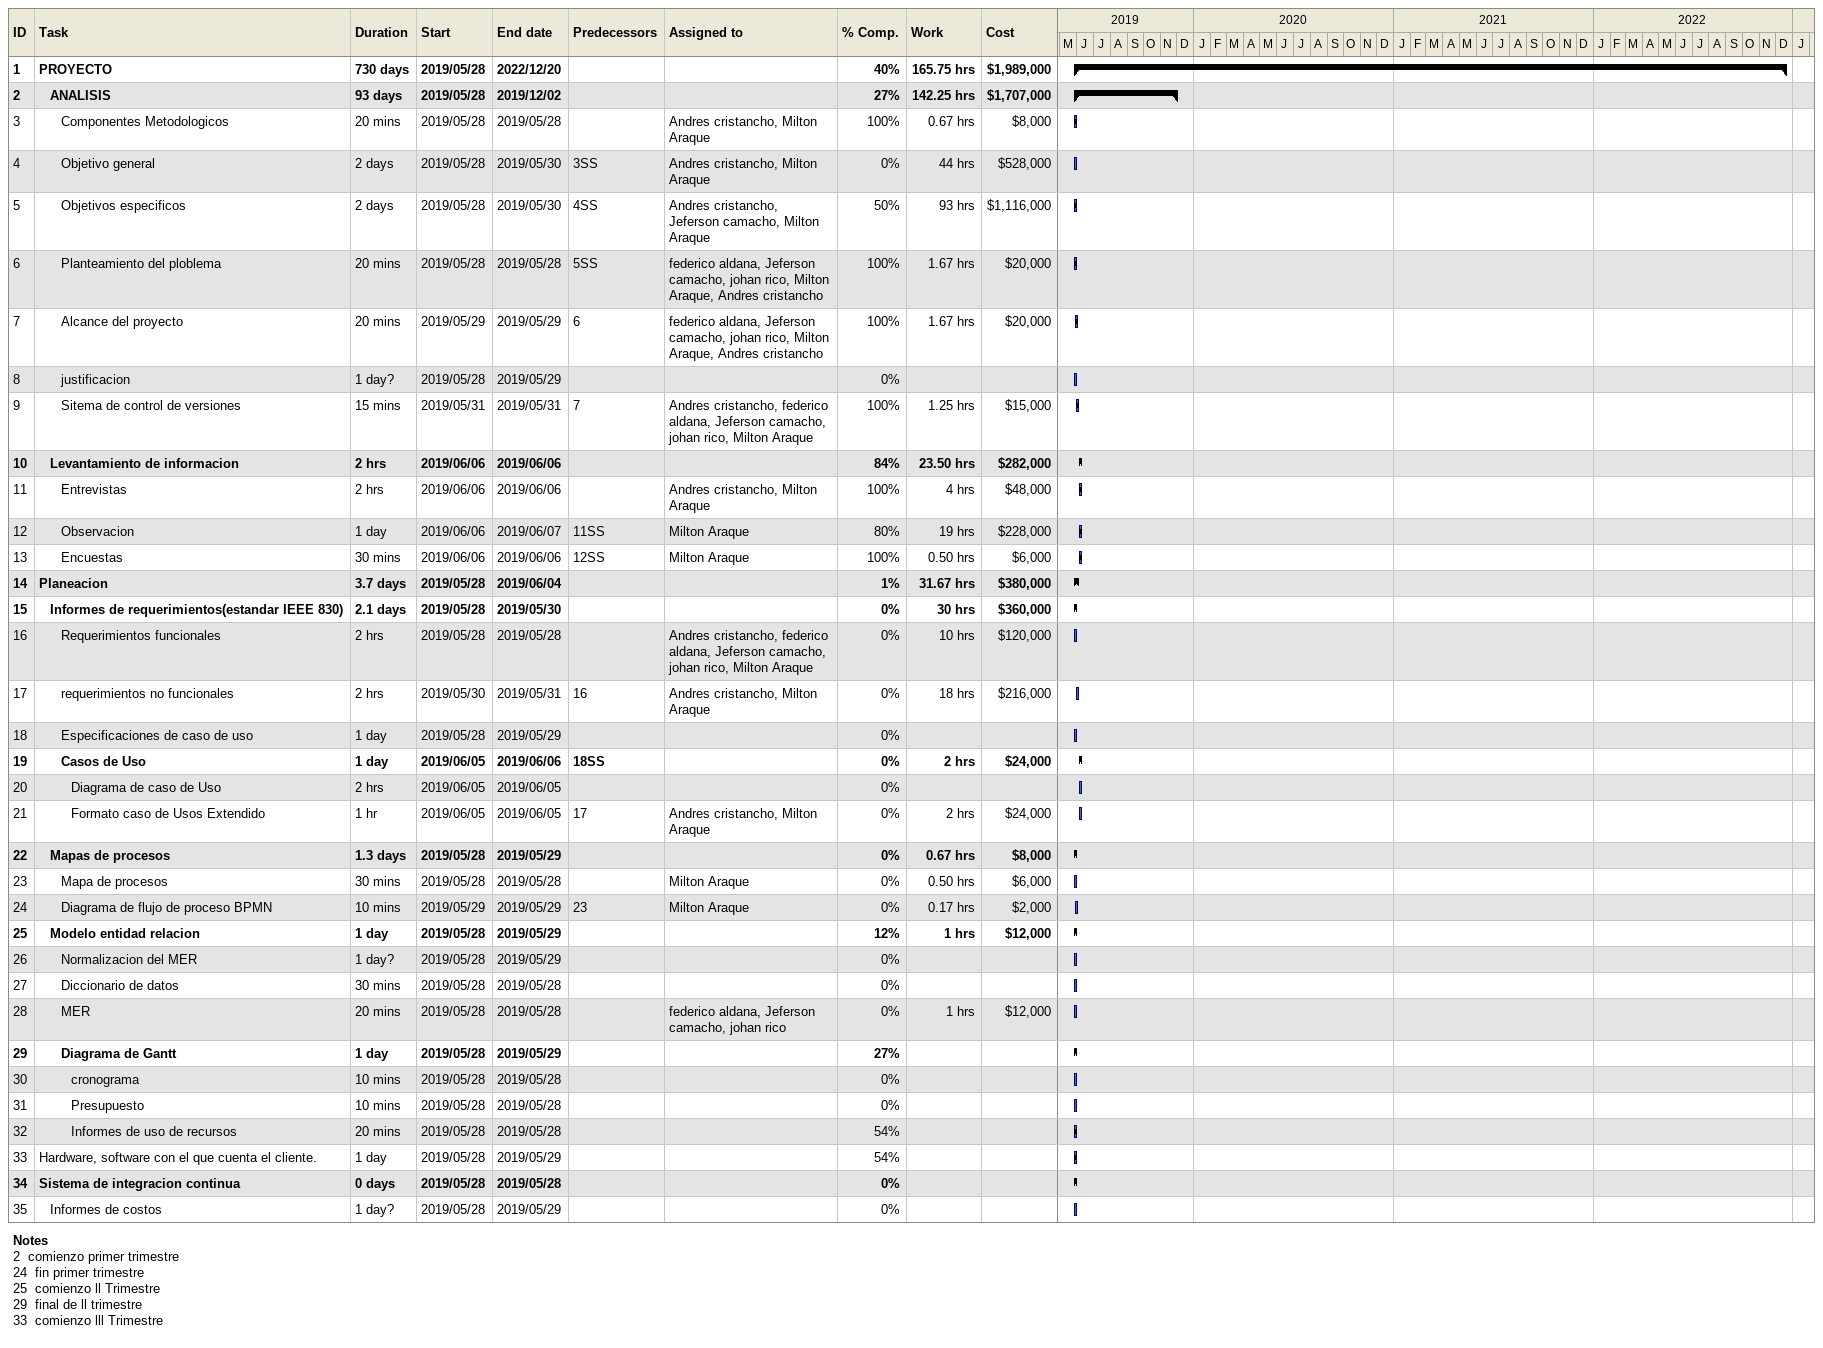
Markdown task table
| ID | Level | Task | Duration | Start | Finish | Predecessors | Resources | % complete | Work (h) | Cost ($) |
|---|---|---|---|---|---|---|---|---|---|---|
| 1 | 1 | **PROYECTO** | 730d | 2019-05-28 | 2022-12-20 |  |  | 40 | 165.75 | 1989000 |
| 2 | 2 | **ANALISIS** | 93d | 2019-05-28 | 2019-12-02 |  |  | 27 | 142.25 | 1707000 |
| 3 | 3 | Componentes Metodologicos | 20min | 2019-05-28 | 2019-05-28 |  | Andres cristancho, Milton Araque | 100 | 0.67 | 8000 |
| 4 | 3 | Objetivo general | 2d | 2019-05-28 | 2019-05-30 | 3SS | Andres cristancho, Milton Araque | 0 | 44 | 528000 |
| 5 | 3 | Objetivos especificos | 2d | 2019-05-28 | 2019-05-30 | 4SS | Andres cristancho, Jeferson camacho, Milton Araque | 50 | 93 | 1116000 |
| 6 | 3 | Planteamiento del ploblema | 20min | 2019-05-28 | 2019-05-28 | 5SS | federico aldana, Jeferson camacho, johan rico, Milton Araque, Andres cristancho | 100 | 1.67 | 20000 |
| 7 | 3 | Alcance del proyecto | 20min | 2019-05-29 | 2019-05-29 | 6 | federico aldana, Jeferson camacho, johan rico, Milton Araque, Andres cristancho | 100 | 1.67 | 20000 |
| 8 | 3 | justificacion | 1d? | 2019-05-28 | 2019-05-29 |  |  | 0 |  |  |
| 9 | 3 | Sitema de control de versiones | 15min | 2019-05-31 | 2019-05-31 | 7 | Andres cristancho, federico aldana, Jeferson camacho, johan rico, Milton Araque | 100 | 1.25 | 15000 |
| 10 | 2 | **Levantamiento de informacion** | 2h | 2019-06-06 | 2019-06-06 |  |  | 84 | 23.50 | 282000 |
| 11 | 3 | Entrevistas | 2h | 2019-06-06 | 2019-06-06 |  | Andres cristancho, Milton Araque | 100 | 4 | 48000 |
| 12 | 3 | Observacion | 1d | 2019-06-06 | 2019-06-07 | 11SS | Milton Araque | 80 | 19 | 228000 |
| 13 | 3 | Encuestas | 30min | 2019-06-06 | 2019-06-06 | 12SS | Milton Araque | 100 | 0.50 | 6000 |
| 14 | 1 | **Planeacion** | 3.7d | 2019-05-28 | 2019-06-04 |  |  | 1 | 31.67 | 380000 |
| 15 | 2 | **Informes de requerimientos(estandar IEEE 830)** | 2.1d | 2019-05-28 | 2019-05-30 |  |  | 0 | 30 | 360000 |
| 16 | 3 | Requerimientos funcionales | 2h | 2019-05-28 | 2019-05-28 |  | Andres cristancho, federico aldana, Jeferson camacho, johan rico, Milton Araque | 0 | 10 | 120000 |
| 17 | 3 | requerimientos no funcionales | 2h | 2019-05-30 | 2019-05-31 | 16 | Andres cristancho, Milton Araque | 0 | 18 | 216000 |
| 18 | 3 | Especificaciones de caso de uso | 1d | 2019-05-28 | 2019-05-29 |  |  | 0 |  |  |
| 19 | 3 | **Casos de Uso** | 1d | 2019-06-05 | 2019-06-06 | 18SS |  | 0 | 2 | 24000 |
| 20 | 4 | Diagrama de caso de Uso | 2h | 2019-06-05 | 2019-06-05 |  |  | 0 |  |  |
| 21 | 4 | Formato caso de Usos Extendido | 1h | 2019-06-05 | 2019-06-05 | 17 | Andres cristancho, Milton Araque | 0 | 2 | 24000 |
| 22 | 2 | **Mapas de procesos** | 1.3d | 2019-05-28 | 2019-05-29 |  |  | 0 | 0.67 | 8000 |
| 23 | 3 | Mapa de procesos | 30min | 2019-05-28 | 2019-05-28 |  | Milton Araque | 0 | 0.50 | 6000 |
| 24 | 3 | Diagrama de flujo de proceso BPMN | 10min | 2019-05-29 | 2019-05-29 | 23 | Milton Araque | 0 | 0.17 | 2000 |
| 25 | 2 | **Modelo entidad relacion** | 1d | 2019-05-28 | 2019-05-29 |  |  | 12 | 1 | 12000 |
| 26 | 3 | Normalizacion del MER | 1d? | 2019-05-28 | 2019-05-29 |  |  | 0 |  |  |
| 27 | 3 | Diccionario de datos | 30min | 2019-05-28 | 2019-05-28 |  |  | 0 |  |  |
| 28 | 3 | MER | 20min | 2019-05-28 | 2019-05-28 |  | federico aldana, Jeferson camacho, johan rico | 0 | 1 | 12000 |
| 29 | 3 | **Diagrama de Gantt** | 1d | 2019-05-28 | 2019-05-29 |  |  | 27 |  |  |
| 30 | 4 | cronograma | 10min | 2019-05-28 | 2019-05-28 |  |  | 0 |  |  |
| 31 | 4 | Presupuesto | 10min | 2019-05-28 | 2019-05-28 |  |  | 0 |  |  |
| 32 | 4 | Informes de uso de recursos | 20min | 2019-05-28 | 2019-05-28 |  |  | 54 |  |  |
| 33 | 1 | Hardware, software con el que cuenta el cliente. | 1d | 2019-05-28 | 2019-05-29 |  |  | 54 |  |  |
| 34 | 1 | **Sistema de integracion continua** | 0d | 2019-05-28 | 2019-05-28 |  |  | 0 |  |  |
| 35 | 2 | Informes de costos | 1d? | 2019-05-28 | 2019-05-29 |  |  | 0 |  |  |

Notes
- 2: comienzo primer trimestre
- 24: fin primer trimestre
- 25: comienzo ll Trimestre
- 29: final de ll trimestre
- 33: comienzo lll Trimestre
